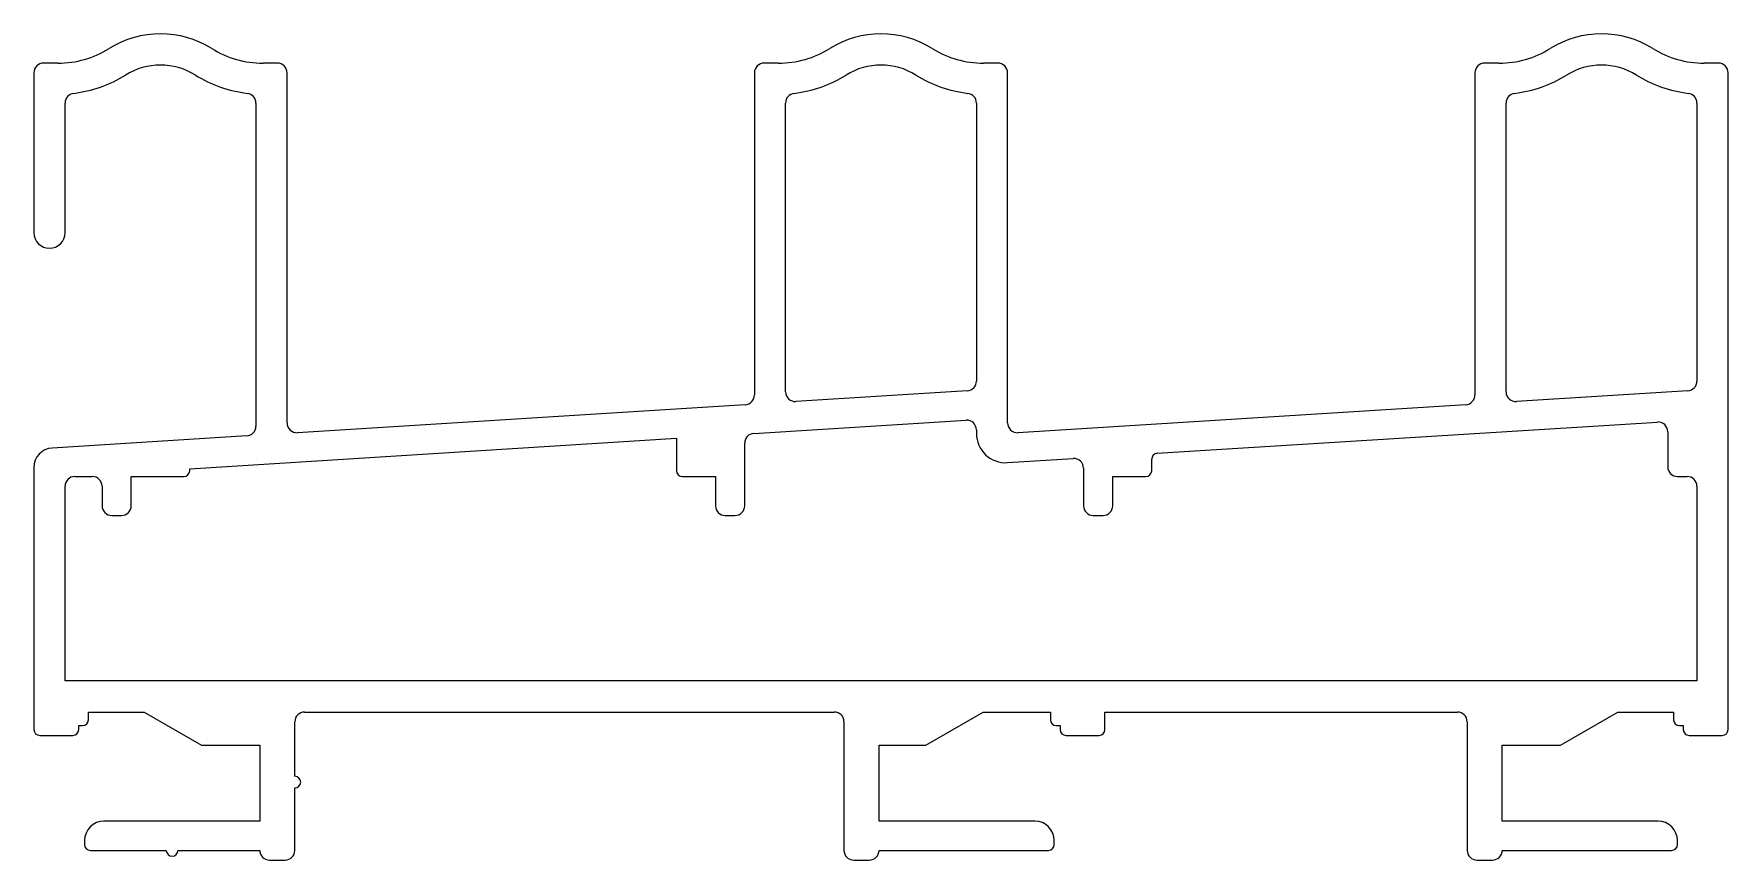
# Model space of a CAD drawing. Extents: x 1150.9 to 1237.9, y 403 to 445.4.
import ezdxf

# ---------------------------------------------------------------- set-up
doc = ezdxf.new("R2010")
doc.units = 0
doc.layers.get('0').update_dxf_attribs({"linetype": 'CONTINUOUS'})

msp = doc.modelspace()

# ---------------------------------------------------------------- linework, layer by layer
for p, q in [((1152.149, 443.906), (1151.417, 443.906)), ((1163.417, 443.906), (1162.685, 443.906)), ((1189.149, 443.906), (1188.417, 443.906)), ((1200.417, 443.906), (1199.685, 443.906)), ((1226.149, 443.906), (1225.417, 443.906)), ((1237.417, 443.906), (1236.685, 443.906)), ((1150.917, 443.406), (1150.917, 435.206)), ((1163.917, 425.438), (1163.917, 443.406)), ((1187.917, 443.406), (1187.917, 426.876)), ((1200.917, 425.438), (1200.917, 443.406)), ((1224.917, 443.406), (1224.917, 426.876)), ((1237.917, 409.706), (1237.917, 443.406)), ((1152.517, 435.206), (1152.517, 441.859)), ((1162.317, 441.859), (1162.317, 425.276)), ((1189.517, 427.038), (1189.517, 441.859)), ((1199.317, 441.859), (1199.317, 427.588)), ((1226.517, 427.038), (1226.517, 441.859)), ((1236.317, 441.859), (1236.317, 427.588)), ((1187.448, 426.377), (1164.448, 424.939)), ((1198.848, 427.089), (1190.048, 426.539)), ((1224.448, 426.377), (1201.448, 424.939)), ((1235.848, 427.089), (1227.048, 426.539)), ((1187.886, 424.901), (1198.786, 425.582)), ((1208.598, 423.883), (1234.286, 425.489)), ((1161.848, 424.777), (1151.855, 424.152)), ((1158.917, 423.091), (1183.917, 424.653)), ((1183.917, 424.653), (1183.917, 422.991)), ((1199.317, 425.083), (1199.317, 424.9)), ((1234.817, 424.99), (1234.817, 423.191)), ((1187.417, 421.191), (1187.417, 424.402)), ((1150.917, 423.154), (1150.917, 409.706)), ((1158.917, 422.991), (1158.917, 423.091)), ((1200.911, 423.403), (1204.286, 423.614)), ((1204.817, 423.115), (1204.817, 421.191)), ((1208.317, 422.991), (1208.317, 423.584)), ((1152.517, 412.206), (1152.517, 422.191)), ((1153.017, 422.691), (1153.917, 422.691)), ((1154.417, 422.191), (1154.417, 421.191)), ((1155.917, 421.191), (1155.917, 422.691)), ((1155.917, 422.691), (1158.617, 422.691)), ((1184.217, 422.691), (1185.917, 422.691)), ((1185.917, 422.691), (1185.917, 421.191)), ((1206.317, 421.191), (1206.317, 422.691)), ((1206.317, 422.691), (1208.017, 422.691)), ((1235.317, 422.691), (1235.817, 422.691)), ((1236.317, 422.191), (1236.317, 412.206)), ((1154.917, 420.691), (1155.417, 420.691)), ((1186.417, 420.691), (1186.917, 420.691)), ((1205.317, 420.691), (1205.817, 420.691)), ((1236.317, 412.206), (1152.517, 412.206)), ((1153.217, 409.706), (1153.217, 409.906)), ((1153.217, 409.906), (1153.417, 409.906)), ((1153.717, 410.206), (1153.717, 410.606)), ((1153.717, 410.606), (1156.573, 410.606)), ((1156.573, 410.606), (1159.517, 408.906)), ((1164.317, 407.306), (1164.317, 410.106)), ((1164.817, 410.606), (1192.017, 410.606)), ((1192.517, 410.106), (1192.517, 403.506)), ((1196.717, 408.906), (1199.662, 410.606)), ((1199.662, 410.606), (1203.117, 410.606)), ((1203.117, 410.606), (1203.117, 410.206)), ((1203.417, 409.906), (1203.617, 409.906)), ((1203.617, 409.906), (1203.617, 409.706)), ((1205.917, 409.706), (1205.917, 410.606)), ((1205.917, 410.606), (1224.017, 410.606)), ((1224.517, 410.106), (1224.517, 403.506)), ((1229.317, 408.906), (1232.262, 410.606)), ((1232.262, 410.606), (1235.117, 410.606)), ((1235.117, 410.606), (1235.117, 410.206)), ((1235.417, 409.906), (1235.617, 409.906)), ((1235.617, 409.906), (1235.617, 409.706)), ((1151.217, 409.406), (1152.917, 409.406)), ((1159.517, 408.906), (1162.517, 408.906)), ((1162.517, 408.906), (1162.517, 405.006)), ((1194.317, 405.006), (1194.317, 408.906)), ((1194.317, 408.906), (1196.717, 408.906)), ((1203.917, 409.406), (1205.617, 409.406)), ((1226.317, 405.006), (1226.317, 408.906)), ((1226.317, 408.906), (1229.317, 408.906)), ((1235.917, 409.406), (1237.617, 409.406)), ((1164.317, 403.506), (1164.317, 406.706)), ((1162.517, 405.006), (1154.517, 405.006)), ((1202.317, 405.006), (1194.317, 405.006)), ((1234.317, 405.006), (1226.317, 405.006)), ((1153.517, 404.006), (1153.517, 403.806)), ((1203.317, 403.806), (1203.317, 404.006)), ((1235.317, 403.806), (1235.317, 404.006)), ((1153.817, 403.506), (1157.717, 403.506)), ((1158.317, 403.506), (1162.517, 403.506)), ((1163.017, 403.006), (1163.817, 403.006)), ((1193.017, 403.006), (1193.817, 403.006)), ((1194.317, 403.506), (1203.017, 403.506)), ((1225.017, 403.006), (1225.817, 403.006)), ((1226.317, 403.506), (1235.017, 403.506))]:
    msp.add_line(p, q)
for centre, radius, start, end in [((1152.149, 448.906), 5, 270, 301.78833), ((1157.417, 440.406), 5, 58.21167, 121.78833), ((1162.685, 448.906), 5, 238.21167, 270), ((1189.149, 448.906), 5, 270, 301.78833), ((1194.417, 440.406), 5, 58.21167, 121.78833), ((1199.685, 448.906), 5, 238.21167, 270), ((1226.149, 448.906), 5, 270, 301.78833), ((1231.417, 440.406), 5, 58.21167, 121.78833), ((1236.685, 448.906), 5, 238.21167, 270), ((1151.417, 443.406), 0.5, 90, 180), ((1157.417, 440.406), 3.4, 58.21167, 121.78833), ((1163.417, 443.406), 0.5, 0, 90), ((1188.417, 443.406), 0.5, 90, 180), ((1194.417, 440.406), 3.4, 58.21167, 121.78833), ((1200.417, 443.406), 0.5, 0, 90), ((1225.417, 443.406), 0.5, 90, 180), ((1231.417, 440.406), 3.4, 58.21167, 121.78833), ((1237.417, 443.406), 0.5, 0, 90), ((1152.149, 448.906), 6.6, 277.02077, 301.78833), ((1162.685, 448.906), 6.6, 238.21167, 262.97923), ((1189.149, 448.906), 6.6, 277.02077, 301.78833), ((1199.685, 448.906), 6.6, 238.21167, 262.97923), ((1226.149, 448.906), 6.6, 277.02077, 301.78833), ((1236.685, 448.906), 6.6, 238.21167, 262.97923), ((1153.017, 441.859), 0.5, 97.02077, 180), ((1161.817, 441.859), 0.5, 360, 82.97923), ((1190.017, 441.859), 0.5, 97.02077, 180), ((1198.817, 441.859), 0.5, 360, 82.97923), ((1227.017, 441.859), 0.5, 97.02077, 180), ((1235.817, 441.859), 0.5, 0, 82.97923), ((1151.717, 435.206), 0.8, 180, 0), ((1198.817, 427.588), 0.5, 273.57633, 360), ((1235.817, 427.588), 0.5, 273.57633, 0), ((1187.417, 426.876), 0.5, 273.57633, 360), ((1190.017, 427.038), 0.5, 180, 273.57633), ((1224.417, 426.876), 0.5, 273.57633, 0), ((1227.017, 427.038), 0.5, 180, 273.57633), ((1164.417, 425.438), 0.5, 180, 273.57633), ((1198.817, 425.083), 0.5, 0, 93.57633), ((1201.417, 425.438), 0.5, 180, 273.57633), ((1234.317, 424.99), 0.5, 360, 93.57633), ((1161.817, 425.276), 0.5, 273.57633, 360), ((1187.917, 424.402), 0.5, 93.57633, 180), ((1200.817, 424.9), 1.5, 180, 273.57633), ((1151.917, 423.154), 1, 93.57633, 180), ((1208.617, 423.584), 0.3, 93.57633, 180), ((1158.617, 422.991), 0.3, 270, 360), ((1184.217, 422.991), 0.3, 180, 270), ((1204.317, 423.115), 0.5, 360, 93.57633), ((1208.017, 422.991), 0.3, 270, 0), ((1235.317, 423.191), 0.5, 180, 270), ((1153.017, 422.191), 0.5, 90, 180), ((1153.917, 422.191), 0.5, 0, 90), ((1235.817, 422.191), 0.5, 0, 90), ((1154.917, 421.191), 0.5, 180, 270), ((1155.417, 421.191), 0.5, 270, 0), ((1186.417, 421.191), 0.5, 180, 270), ((1186.917, 421.191), 0.5, 270, 0), ((1205.317, 421.191), 0.5, 180, 270), ((1205.817, 421.191), 0.5, 270, 0), ((1153.417, 410.206), 0.3, 270, 0), ((1164.817, 410.106), 0.5, 90, 180), ((1192.017, 410.106), 0.5, 0, 90), ((1203.417, 410.206), 0.3, 180, 270), ((1224.017, 410.106), 0.5, 0, 90), ((1235.417, 410.206), 0.3, 180, 270), ((1151.217, 409.706), 0.3, 180, 270), ((1152.917, 409.706), 0.3, 270, 0), ((1203.917, 409.706), 0.3, 180, 270), ((1205.617, 409.706), 0.3, 270, 360), ((1235.917, 409.706), 0.3, 180, 270), ((1237.617, 409.706), 0.3, 270, 360), ((1164.317, 407.006), 0.3, 270, 90), ((1154.517, 404.006), 1, 90, 180), ((1202.317, 404.006), 1, 0, 90), ((1234.317, 404.006), 1, 0, 90), ((1153.817, 403.806), 0.3, 180, 270), ((1203.017, 403.806), 0.3, 270, 0), ((1235.017, 403.806), 0.3, 270, 360), ((1158.017, 403.506), 0.3, 180, 0), ((1163.017, 403.506), 0.5, 180, 270), ((1163.817, 403.506), 0.5, 270, 0), ((1193.017, 403.506), 0.5, 180, 270), ((1193.817, 403.506), 0.5, 270, 0), ((1225.017, 403.506), 0.5, 180, 270), ((1225.817, 403.506), 0.5, 270, 360)]:
    msp.add_arc(centre, radius, start, end)

doc.saveas('drawing.dxf')
